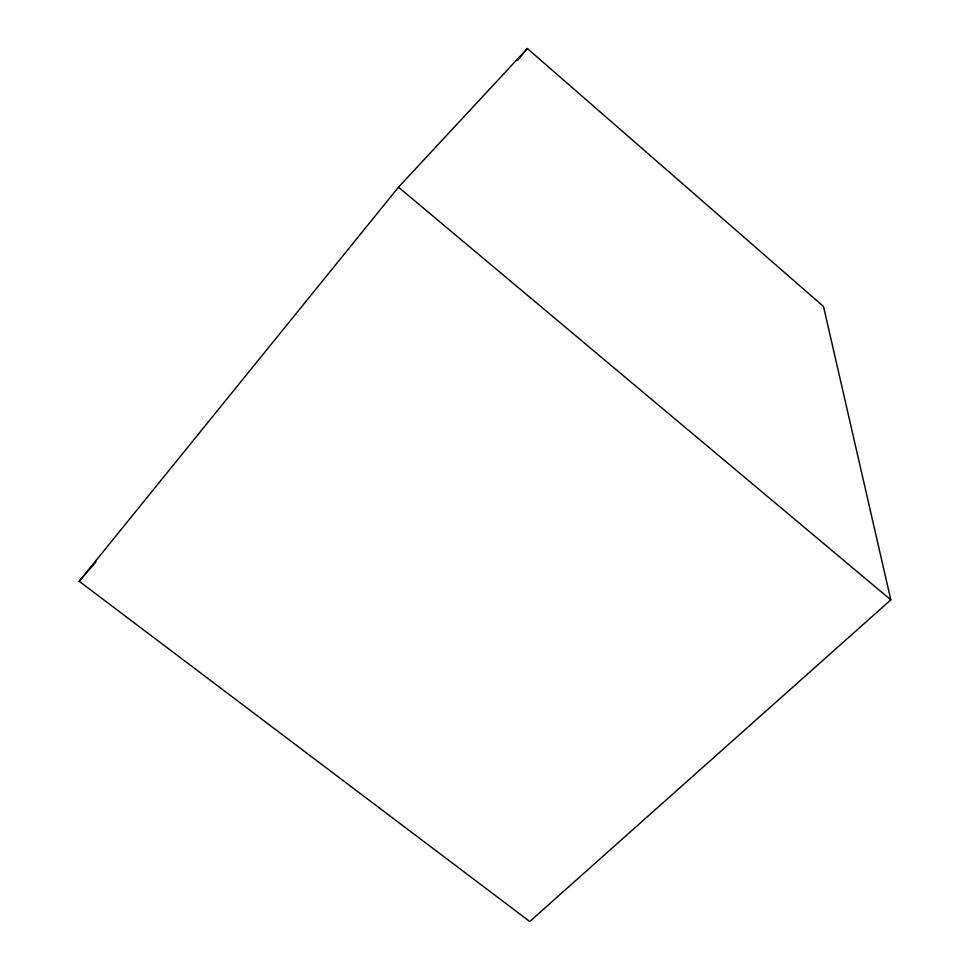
<?xml version="1.0" encoding="UTF-8"?>
<svg xmlns="http://www.w3.org/2000/svg" width="970" height="970" viewBox="0 0 970 970"><rect width="100%" height="100%" fill="white"/><g stroke="black" fill="none" stroke-linecap="round" stroke-linejoin="round"><path stroke-width="1.45" d="M79.176 581.272L398.5 187.21L527.341 48.5L823.494 306.447L890.824 599.86L529.753 921.5L79.176 581.272L96.03 561.788M517.786 60.213L527.341 48.5M398.5 187.21L890.824 599.86"/></g></svg>
